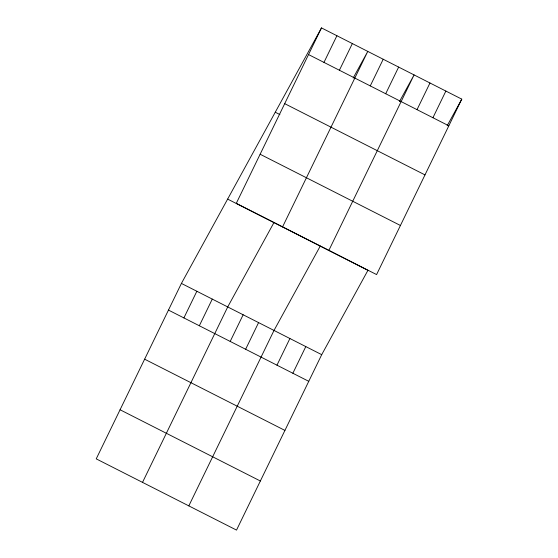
<?xml version="1.0" encoding="UTF-8"?>
<svg xmlns="http://www.w3.org/2000/svg" width="558" height="558" viewBox="0 0 558 558"><rect width="100%" height="100%" fill="white"/><g stroke="black" fill="none" stroke-linecap="round" stroke-linejoin="round"><path stroke-width="0.84" d="M321.485 27.9L236.292 203.335L376.587 274.578L461.773 99.136L321.485 27.9L181.413 283.422L96.227 458.864L236.515 530.1L321.708 354.665L367.931 270.337L227.636 199.101M183.903 317.921L196.848 291.262M323.968 62.398L336.913 35.733M199.332 325.76L212.277 299.095M339.404 70.231L352.349 43.573M142.52 482.37L227.713 306.935L273.936 222.607M282.592 226.848L367.778 51.406L353.158 78.078M230.196 341.433L243.142 314.768M370.268 85.904L383.213 59.246M245.632 349.266L258.577 322.608M385.697 93.744L398.642 67.079M188.82 505.876L274.006 330.441L320.229 246.12M328.885 250.354L414.078 74.918L399.458 101.584M276.963 365.176L289.909 338.518M417.028 109.654L429.974 82.989M292.859 373.253L305.805 346.588M432.931 117.724L445.877 91.066M447.153 125.801L461.773 99.136M308.539 54.565L448.827 125.801M284.699 103.655L424.987 174.898M275.261 112.221L279.893 114.571M260.133 154.245L400.428 225.481M181.413 283.422L321.708 354.665M168.467 310.088L308.762 381.323M144.627 359.185L284.922 430.42M120.068 409.767L260.356 481.003"/></g></svg>
